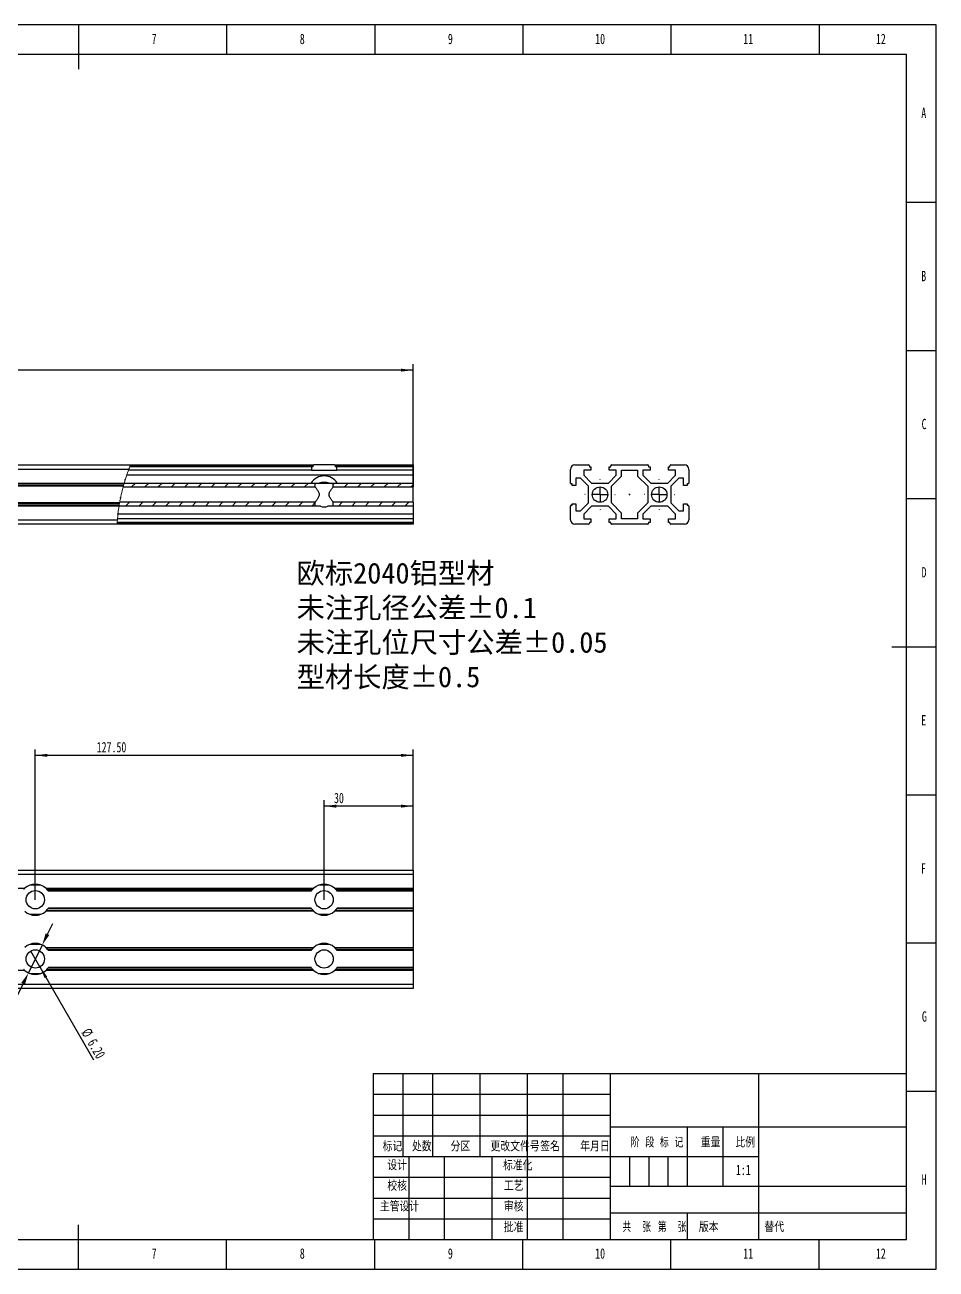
# Model space of a CAD drawing. Header units: millimetres. Extents: x 0 to 594, y 0 to 420.
# Drawn here: x 286.4 to 594, y 0 to 420 of the extents above; entities that cross this region are included whole.
import ezdxf

# ---------------------------------------------------------------- set-up
doc = ezdxf.new("R2010")
doc.units = ezdxf.units.MM
doc.header["$PDSIZE"] = -1
for name, color, linetype in [('10', 7, 'Continuous'), ('5', 7, 'Continuous'), ('SLD-0', 7, 'Continuous')]:
    doc.layers.add(name, color=color, linetype=linetype)
doc.styles.add('SLDTEXTSTYLE0', font='TXT', dxfattribs={"width": 0.7, "bigfont": 'bigfont'})
doc.styles.add('SLDTEXTSTYLE1', font='TXT', dxfattribs={"width": 0.614286, "bigfont": 'bigfont'})
doc.styles.add('SLDTEXTSTYLE2', font='TXT', dxfattribs={"width": 0.6, "bigfont": 'bigfont'})
doc.styles.add('SLDTEXTSTYLE3', font='TXT', dxfattribs={"width": 0.7})
doc.dimstyles.new('ISO-25', dxfattribs={"dimtxt": 2.5, "dimasz": 2.5, "dimexe": 1.25, "dimexo": 0.625, "dimtad": 1, "dimtxsty": 'Standard', "dimcen": 2.5, "dimadec": 0, "dimazin": 0, "dimtfac": 1, "dimtmove": 0, "dimatfit": 3, "dimfxl": 1, "dimarcsym": 0})
doc.dimstyles.new('SLDDIMSTYLE0', dxfattribs={"dimtxt": 3.5, "dimasz": 4.08, "dimexe": 0, "dimexo": 0.0625, "dimgap": 0.875, "dimtad": 2, "dimrnd": 1e-09, "dimzin": 12, "dimdsep": 46, "dimtxsty": 'SLDTEXTSTYLE3', "dimsah": 1, "dimcen": 0.09, "dimadec": 0, "dimazin": 3, "dimtfac": 1, "dimtofl": 0, "dimtmove": 0, "dimatfit": 3, "dimfxl": 1, "dimfrac": 2, "dimtolj": 1, "dimtzin": 12, "dimarcsym": 0})
doc.dimstyles.new('SLDDIMSTYLE1', dxfattribs={"dimtxt": 3.5, "dimasz": 4.08, "dimexe": 0, "dimexo": 0.0625, "dimgap": 0.875, "dimtad": 2, "dimrnd": 1e-09, "dimzin": 4, "dimdsep": 46, "dimtxsty": 'SLDTEXTSTYLE3', "dimsah": 1, "dimcen": 0.09, "dimadec": 0, "dimazin": 1, "dimtfac": 1, "dimtofl": 0, "dimtmove": 0, "dimatfit": 3, "dimfxl": 1, "dimfrac": 2, "dimtolj": 1, "dimtzin": 12, "dimarcsym": 0})
doc.dimstyles.new('SLDDIMSTYLE2', dxfattribs={"dimtxt": 3.5, "dimasz": 4.08, "dimexe": 0, "dimexo": 0.0625, "dimgap": 0.875, "dimtad": 2, "dimrnd": 1e-09, "dimzin": 4, "dimdsep": 46, "dimtxsty": 'SLDTEXTSTYLE3', "dimblk1": 'NONE', "dimsah": 1, "dimcen": 0, "dimadec": 0, "dimazin": 1, "dimtfac": 1, "dimtmove": 0, "dimatfit": 3, "dimldrblk": 'NONE', "dimfxl": 1, "dimfrac": 2, "dimtolj": 1, "dimtzin": 12, "dimarcsym": 0})

# ---------------------------------------------------------------- blocks, each defined once
blk = doc.blocks.new('_D')
at = {"layer": '10', "transparency": 16777216}
for p, q in [((57.43, 264.29), (57.43, 305.45)), ((417.43, 303.45), (57.43, 303.45)), ((417.43, 258.85), (417.43, 305.45))]:
    blk.add_line(p, q, dxfattribs=at)
for points in [[(57.43, 303.45), (61.51, 302.95), (61.51, 303.96)], [(417.43, 303.45), (413.35, 303.96), (413.35, 302.95)]]:
    blk.add_solid(points, dxfattribs=at)
at = {"layer": '10', "transparency": 16777216, "insert": (137.9, 307.96), "char_height": 3.5, "attachment_point": 1, "style": 'SLDTEXTSTYLE3'}
blk.add_mtext('360', dxfattribs=at)
blk = doc.blocks.new('_D_3')
at = {"layer": '10', "transparency": 16777216}
for p, q in [((387.43, 124.69), (387.43, 158.28)), ((417.43, 156.28), (387.43, 156.28)), ((417.43, 134.69), (417.43, 158.28))]:
    blk.add_line(p, q, dxfattribs=at)
for points in [[(387.43, 156.28), (391.51, 155.77), (391.51, 156.79)], [(417.43, 156.28), (413.35, 156.79), (413.35, 155.77)]]:
    blk.add_solid(points, dxfattribs=at)
at = {"layer": '10', "transparency": 16777216, "insert": (390.76, 160.79), "char_height": 3.5, "attachment_point": 1, "style": 'SLDTEXTSTYLE3'}
blk.add_mtext('30', dxfattribs=at)
blk = doc.blocks.new('_D_4')
at = {"layer": '10', "transparency": 16777216}
for p, q in [((289.93, 124.69), (289.93, 175.43)), ((417.43, 173.43), (289.93, 173.43)), ((417.43, 134.69), (417.43, 175.43))]:
    blk.add_line(p, q, dxfattribs=at)
for points in [[(289.93, 173.43), (294.01, 172.92), (294.01, 173.93)], [(417.43, 173.43), (413.35, 173.93), (413.35, 172.92)]]:
    blk.add_solid(points, dxfattribs=at)
at = {"layer": '10', "transparency": 16777216, "insert": (310.67, 177.94), "char_height": 3.5, "attachment_point": 1, "style": 'SLDTEXTSTYLE3'}
blk.add_mtext('127.50', dxfattribs=at)
blk = doc.blocks.new('_D_5')
at = {"layer": '10', "transparency": 16777216}
for q in [(288.38, 107.38), (309.61, 70.62)]:
    blk.add_line((291.48, 102.01), q, dxfattribs=at)
blk.add_solid([(291.48, 102.01), (293.08, 98.22), (293.96, 98.73)], dxfattribs=at)
at = {"layer": '10', "transparency": 16777216, "char_height": 3.5, "attachment_point": 1, "rotation": 300, "style": 'SLDTEXTSTYLE3'}
for s, insert in [('%%c', (308.39, 81.75)), ('6.20', (310.44, 78.18))]:
    blk.add_mtext(s, dxfattribs=dict(at, insert=insert))
blk = doc.blocks.new('_None')
blk = doc.blocks.new('SW_CENTERMARKSYMBOL_0')
at = {"layer": '10', "color": 0}
for p, q in [((0, 5), (0, 5.1)), ((-5, 0), (-5.1, 0)), ((0, 0), (-2.5, 0)), ((0, 0), (0, 2.5)), ((0, 0), (0, -2.5)), ((0, 0), (2.5, 0)), ((5, 0), (5.1, 0)), ((0, -5), (0, -5.1))]:
    blk.add_line(p, q, dxfattribs=at)
blk = doc.blocks.new('SW_CENTERMARKSYMBOL_1')
at = {"layer": '10', "color": 0}
for p, q in [((0, 5), (0, 5.1)), ((-5, 0), (-5.1, 0)), ((0, 0), (-2.5, 0)), ((0, 0), (0, 2.5)), ((0, 0), (0, -2.5)), ((0, 0), (2.5, 0)), ((5, 0), (5.1, 0)), ((0, -5), (0, -5.1))]:
    blk.add_line(p, q, dxfattribs=at)
blk = doc.blocks.new('*D11')
at = {"color": 0, "lineweight": -2, "transparency": 16777216}
for p, q in [((294.06, 113.06), (295.86, 116.72)), ((292.25, 109.4), (287.61, 99.98)), ((281.09, 86.76), (285.81, 96.32)), ((246.81, 86.76), (281.09, 86.76))]:
    blk.add_line(p, q, dxfattribs=at)
at = {"color": 0, "transparency": 16777216}
for points in [[(293.45, 113.36), (294.67, 112.76), (292.25, 109.4)], [(285.2, 96.63), (286.42, 96.02), (287.61, 99.98)]]:
    blk.add_solid(points, dxfattribs=at)
at = {"layer": 'Defpoints', "color": 0, "transparency": 16777216}
for p in [(292.25, 109.4), (287.61, 99.98)]:
    blk.add_point(p, dxfattribs=at)
at = {"color": 0, "transparency": 16777216, "insert": (263.19, 90.55), "char_height": 3.5, "attachment_point": 5}
blk.add_mtext('∅10,50{\\fSimSun|b0|i0|c134|p2;下沉}6.1', dxfattribs=at)

msp = doc.modelspace()

# ---------------------------------------------------------------- hatches: boundary and pattern name
at = {"layer": '10', "linetype": 'Continuous', "lineweight": 18}
h = msp.add_hatch(dxfattribs=at)
h.set_pattern_fill('ANSI31', color=256, angle=3e-322, style=0)
edge = h.paths.add_edge_path(flags=0)
edge.add_spline(control_points=[(319.951, 265.353), (320.212, 266.243), (320.492, 267.13), (320.793, 268.014)], knot_values=[0, 0, 0, 0, 0.003856, 0.003856, 0.003856, 0.003856], weights=[1, 1, 1, 1], degree=3, periodic=0)
edge.add_spline(control_points=[(320.793, 268.014), (320.98, 268.563), (321.175, 269.109), (321.376, 269.653)], knot_values=[0.8763859, 0.8763859, 0.8763859, 0.8763859, 0.8807949, 0.8807949, 0.8807949, 0.8807949], weights=[1, 1, 1, 1], degree=3, periodic=0)
edge.add_spline(control_points=[(321.376, 269.653), (321.525, 270.055), (321.678, 270.455), (321.835, 270.853)], knot_values=[0.8807949, 0.8807949, 0.8807949, 0.8807949, 0.8840515, 0.8840515, 0.8840515, 0.8840515], weights=[1, 1, 1, 1], degree=3, periodic=0)
edge.add_spline(control_points=[(321.835, 270.853), (321.874, 270.953), (321.914, 271.053), (321.954, 271.153)], knot_values=[0.8840515, 0.8840515, 0.8840515, 0.8840515, 0.88487, 0.88487, 0.88487, 0.88487], weights=[1, 1, 1, 1], degree=3, periodic=0)
edge.add_spline(control_points=[(321.954, 271.153), (321.968, 271.189), (321.982, 271.225), (321.996, 271.259), (322.009, 271.292), (322.022, 271.325), (322.034, 271.352), (322.044, 271.379), (322.053, 271.402), (322.06, 271.418), (322.067, 271.434), (322.071, 271.445), (322.073, 271.45), (322.074, 271.452), (322.074, 271.453), (322.074, 271.453)], knot_values=[0, 0, 0, 0, 0.0001152, 0.0001152, 0.0001152, 0.0002306, 0.0002306, 0.0002306, 0.0003415, 0.0003415, 0.0003415, 0.0004441, 0.0004441, 0.0004441, 0.0004871, 0.0004871, 0.0004871, 0.0004871], weights=[1, 1, 1, 1, 1, 1, 1, 1, 1, 1, 1, 1, 1, 1, 1, 1], degree=3, periodic=0)
edge.add_spline(control_points=[(322.074, 271.453), (322.074, 271.453), (322.064, 271.427), (322.044, 271.378), (322.024, 271.328), (321.994, 271.255), (321.958, 271.163), (321.92, 271.069), (321.874, 270.954), (321.824, 270.827), (321.771, 270.691), (321.712, 270.539), (321.651, 270.381), (321.598, 270.243), (321.543, 270.097), (321.488, 269.953)], knot_values=[0, 0, 0, 0, 0.000477, 0.000477, 0.000477, 0.000953, 0.000953, 0.000953, 0.001444, 0.001444, 0.001444, 0.0019695, 0.0019695, 0.0019695, 0.0024296, 0.0024296, 0.0024296, 0.0024296], weights=[1, 1, 1, 1, 1, 1, 1, 1, 1, 1, 1, 1, 1, 1, 1, 1], degree=3, periodic=0)
edge.add_spline(control_points=[(321.488, 269.953), (320.919, 268.439), (320.405, 266.902), (319.951, 265.353)], knot_values=[0.1183935, 0.1183935, 0.1183935, 0.1183935, 0.1306933, 0.1306933, 0.1306933, 0.1306933], weights=[1, 1, 1, 1], degree=3, periodic=0)
edge.add_spline(control_points=[(319.951, 265.353), (319.94, 265.319), (319.93, 265.283), (319.921, 265.251), (319.911, 265.218), (319.902, 265.187), (319.894, 265.16), (319.887, 265.133), (319.88, 265.11), (319.875, 265.093), (319.87, 265.076), (319.867, 265.064), (319.865, 265.058), (319.864, 265.055), (319.863, 265.053), (319.863, 265.053)], knot_values=[0, 0, 0, 0, 0.0001083, 0.0001083, 0.0001083, 0.0002167, 0.0002167, 0.0002167, 0.0003228, 0.0003228, 0.0003228, 0.0004247, 0.0004247, 0.0004247, 0.0004784, 0.0004784, 0.0004784, 0.0004784], weights=[1, 1, 1, 1, 1, 1, 1, 1, 1, 1, 1, 1, 1, 1, 1, 1], degree=3, periodic=0)
edge.add_spline(control_points=[(319.863, 265.053), (319.816, 264.887), (319.768, 264.72), (319.722, 264.553)], knot_values=[0.1314868, 0.1314868, 0.1314868, 0.1314868, 0.1328078, 0.1328078, 0.1328078, 0.1328078], weights=[1, 1, 1, 1], degree=3, periodic=0)
edge.add_spline(control_points=[(319.722, 264.553), (319.946, 265.357), (320.186, 266.157), (320.442, 266.953)], knot_values=[0.8671922, 0.8671922, 0.8671922, 0.8671922, 0.873554, 0.873554, 0.873554, 0.873554], weights=[1, 1, 1, 1], degree=3, periodic=0)
edge.add_spline(control_points=[(320.442, 266.953), (320.158, 266.069), (319.894, 265.182), (319.65, 264.293)], knot_values=[0, 0, 0, 0, 0.0038454, 0.0038454, 0.0038454, 0.0038454], weights=[1, 1, 1, 1], degree=3, periodic=0)
edge.add_spline(control_points=[(319.65, 264.293), (319.136, 262.421), (318.706, 260.525), (318.368, 258.614)], knot_values=[0, 0, 0, 0, 0.0058214, 0.0058214, 0.0058214, 0.0058214], weights=[1, 1, 1, 1], degree=3, periodic=0)
edge.add_spline(control_points=[(318.368, 258.614), (318.212, 257.729), (318.076, 256.842), (317.961, 255.953)], knot_values=[0, 0, 0, 0, 0.0037847, 0.0037847, 0.0037847, 0.0037847], weights=[1, 1, 1, 1], degree=3, periodic=0)
edge.add_line((317.961, 255.953), (317.961, 255.953))
edge.add_spline(control_points=[(317.961, 255.953), (318.064, 256.751), (318.185, 257.552), (318.323, 258.353)], knot_values=[0.8445894, 0.8445894, 0.8445894, 0.8445894, 0.8509026, 0.8509026, 0.8509026, 0.8509026], weights=[1, 1, 1, 1], degree=3, periodic=0)
edge.add_line((318.323, 258.353), (318.323, 258.353))
edge.add_spline(control_points=[(318.323, 258.353), (318.294, 258.187), (318.266, 258.02), (318.239, 257.853)], knot_values=[0.1490974, 0.1490974, 0.1490974, 0.1490974, 0.1504106, 0.1504106, 0.1504106, 0.1504106], weights=[1, 1, 1, 1], degree=3, periodic=0)
edge.add_spline(control_points=[(318.239, 257.853), (318.239, 257.853), (318.238, 257.848), (318.236, 257.837), (318.235, 257.826), (318.232, 257.809), (318.229, 257.789), (318.225, 257.768), (318.221, 257.743), (318.217, 257.715), (318.212, 257.687), (318.207, 257.655), (318.202, 257.623), (318.198, 257.6), (318.195, 257.577), (318.191, 257.553)], knot_values=[0, 0, 0, 0, 0.0000998, 0.0000998, 0.0000998, 0.0001995, 0.0001995, 0.0001995, 0.0002998, 0.0002998, 0.0002998, 0.0004014, 0.0004014, 0.0004014, 0.0004716, 0.0004716, 0.0004716, 0.0004716], weights=[1, 1, 1, 1, 1, 1, 1, 1, 1, 1, 1, 1, 1, 1, 1, 1], degree=3, periodic=0)
edge.add_spline(control_points=[(318.191, 257.553), (317.947, 256.011), (317.767, 254.474), (317.654, 252.953)], knot_values=[0.1511989, 0.1511989, 0.1511989, 0.1511989, 0.1633607, 0.1633607, 0.1633607, 0.1633607], weights=[1, 1, 1, 1], degree=3, periodic=0)
edge.add_spline(control_points=[(317.654, 252.953), (317.641, 252.785), (317.63, 252.615), (317.619, 252.456), (317.609, 252.298), (317.6, 252.146), (317.593, 252.015), (317.585, 251.884), (317.579, 251.769), (317.575, 251.68), (317.57, 251.592), (317.567, 251.526), (317.566, 251.489), (317.564, 251.465), (317.564, 251.453), (317.564, 251.453)], knot_values=[0, 0, 0, 0, 0.0005053, 0.0005053, 0.0005053, 0.0010107, 0.0010107, 0.0010107, 0.0015151, 0.0015151, 0.0015151, 0.0020187, 0.0020187, 0.0020187, 0.0023456, 0.0023456, 0.0023456, 0.0023456], weights=[1, 1, 1, 1, 1, 1, 1, 1, 1, 1, 1, 1, 1, 1, 1, 1], degree=3, periodic=0)
edge.add_spline(control_points=[(317.564, 251.453), (317.564, 251.453), (317.564, 251.459), (317.565, 251.47), (317.565, 251.481), (317.566, 251.498), (317.567, 251.519), (317.568, 251.54), (317.569, 251.566), (317.57, 251.594), (317.572, 251.622), (317.573, 251.654), (317.575, 251.687), (317.576, 251.709), (317.577, 251.731), (317.578, 251.753)], knot_values=[0, 0, 0, 0, 0.0001007, 0.0001007, 0.0001007, 0.0002013, 0.0002013, 0.0002013, 0.000302, 0.000302, 0.000302, 0.0004028, 0.0004028, 0.0004028, 0.0004689, 0.0004689, 0.0004689, 0.0004689], weights=[1, 1, 1, 1, 1, 1, 1, 1, 1, 1, 1, 1, 1, 1, 1, 1], degree=3, periodic=0)
edge.add_spline(control_points=[(317.578, 251.753), (317.584, 251.853), (317.589, 251.953), (317.595, 252.053)], knot_values=[0.8334309, 0.8334309, 0.8334309, 0.8334309, 0.8342348, 0.8342348, 0.8342348, 0.8342348], weights=[1, 1, 1, 1], degree=3, periodic=0)
edge.add_spline(control_points=[(317.595, 252.053), (317.617, 252.452), (317.645, 252.852), (317.677, 253.253)], knot_values=[0.8342348, 0.8342348, 0.8342348, 0.8342348, 0.8374385, 0.8374385, 0.8374385, 0.8374385], weights=[1, 1, 1, 1], degree=3, periodic=0)
edge.add_spline(control_points=[(317.677, 253.253), (317.721, 253.798), (317.773, 254.344), (317.833, 254.893)], knot_values=[0.8374385, 0.8374385, 0.8374385, 0.8374385, 0.8417882, 0.8417882, 0.8417882, 0.8417882], weights=[1, 1, 1, 1], degree=3, periodic=0)
edge.add_spline(control_points=[(317.833, 254.893), (317.931, 255.781), (318.051, 256.668), (318.191, 257.553)], knot_values=[0, 0, 0, 0, 0.0037797, 0.0037797, 0.0037797, 0.0037797], weights=[1, 1, 1, 1], degree=3, periodic=0)
edge.add_spline(control_points=[(318.191, 257.553), (318.259, 257.986), (318.333, 258.42), (318.411, 258.853)], knot_values=[0.8488011, 0.8488011, 0.8488011, 0.8488011, 0.852215, 0.852215, 0.852215, 0.852215], weights=[1, 1, 1, 1], degree=3, periodic=0)
edge.add_spline(control_points=[(318.411, 258.853), (318.411, 258.853), (318.42, 258.902), (318.437, 258.996), (318.454, 259.09), (318.48, 259.231), (318.514, 259.407), (318.547, 259.584), (318.59, 259.801), (318.638, 260.04), (318.687, 260.283), (318.743, 260.555), (318.803, 260.834), (318.864, 261.118), (318.931, 261.418), (318.997, 261.708), (319.065, 262.004), (319.135, 262.298), (319.201, 262.567), (319.267, 262.837), (319.331, 263.089), (319.386, 263.3), (319.439, 263.509), (319.486, 263.685), (319.519, 263.811), (319.552, 263.933), (319.573, 264.013), (319.581, 264.041), (319.583, 264.049), (319.584, 264.053), (319.584, 264.053)], knot_values=[0, 0, 0, 0, 0.000862, 0.000862, 0.000862, 0.0017236, 0.0017236, 0.0017236, 0.0025903, 0.0025903, 0.0025903, 0.0034705, 0.0034705, 0.0034705, 0.0043684, 0.0043684, 0.0043684, 0.0052825, 0.0052825, 0.0052825, 0.0062014, 0.0062014, 0.0062014, 0.0071065, 0.0071065, 0.0071065, 0.0079835, 0.0079835, 0.0079835, 0.0082326, 0.0082326, 0.0082326, 0.0082326], weights=[1, 1, 1, 1, 1, 1, 1, 1, 1, 1, 1, 1, 1, 1, 1, 1, 1, 1, 1, 1, 1, 1, 1, 1, 1, 1, 1, 1, 1, 1, 1], degree=3, periodic=0)
edge.add_spline(control_points=[(319.584, 264.053), (319.702, 264.487), (319.824, 264.921), (319.951, 265.353)], knot_values=[0.8658732, 0.8658732, 0.8658732, 0.8658732, 0.8693067, 0.8693067, 0.8693067, 0.8693067], weights=[1, 1, 1, 1], degree=3, periodic=0)
h = msp.add_hatch(dxfattribs=at)
h.set_pattern_fill('ANSI31', color=256, angle=3e-322, style=0)
edge = h.paths.add_edge_path(flags=0)
edge.add_spline(control_points=[(319.951, 265.353), (319.824, 264.921), (319.702, 264.487), (319.584, 264.053)], knot_values=[0.1306933, 0.1306933, 0.1306933, 0.1306933, 0.1341268, 0.1341268, 0.1341268, 0.1341268], weights=[1, 1, 1, 1], degree=3, periodic=0)
edge.add_line((319.584, 264.053), (384.332, 264.053))
edge.add_line((384.332, 264.053), (384.332, 265.353))
edge.add_line((384.332, 265.353), (319.951, 265.353))
h = msp.add_hatch(dxfattribs=at)
h.set_pattern_fill('ANSI31', color=256, angle=3e-322, style=0)
h.paths.add_polyline_path([(390.532, 264.053), (417.432, 264.053), (417.432, 265.353), (390.532, 265.353)], flags=0)
h = msp.add_hatch(dxfattribs=at)
h.set_pattern_fill('ANSI31', color=256, angle=3e-322, style=0)
edge = h.paths.add_edge_path(flags=0)
edge.add_line((384.332, 257.553), (384.332, 258.853))
edge.add_line((384.332, 258.853), (318.411, 258.853))
edge.add_spline(control_points=[(318.411, 258.853), (318.333, 258.42), (318.259, 257.986), (318.191, 257.553)], knot_values=[0.147785, 0.147785, 0.147785, 0.147785, 0.1511989, 0.1511989, 0.1511989, 0.1511989], weights=[1, 1, 1, 1], degree=3, periodic=0)
edge.add_line((318.191, 257.553), (384.332, 257.553))
h = msp.add_hatch(dxfattribs=at)
h.set_pattern_fill('ANSI31', color=256, angle=3e-322, style=0)
h.paths.add_polyline_path([(390.532, 257.553), (417.432, 257.553), (417.432, 258.853), (390.532, 258.853)], flags=0)

# ---------------------------------------------------------------- linework, layer by layer
at = {"color": 7, "linetype": 'Continuous', "lineweight": 25}
for p, q in [((57.432, 271.453), (322.074, 271.453)), ((321.488, 269.953), (57.432, 269.953)), ((383.195, 269.653), (321.382, 269.653)), ((383.195, 270.853), (321.835, 270.853)), ((383.611, 271.153), (321.954, 271.153)), ((322.074, 271.453), (383.918, 271.453)), ((383.195, 270.853), (383.195, 269.653)), ((383.611, 270.853), (383.195, 270.853)), ((383.195, 269.653), (391.669, 269.653)), ((383.611, 271.153), (383.611, 270.853)), ((390.947, 271.453), (383.918, 271.453)), ((390.947, 271.453), (417.432, 271.453)), ((391.254, 270.853), (391.254, 271.153)), ((417.432, 271.153), (391.254, 271.153)), ((391.669, 270.853), (391.254, 270.853)), ((417.432, 270.853), (391.669, 270.853)), ((391.669, 269.653), (391.669, 270.853)), ((417.432, 269.653), (391.669, 269.653)), ((417.432, 271.453), (417.432, 271.153)), ((417.432, 271.153), (417.432, 270.853)), ((417.432, 270.853), (417.432, 269.653)), ((417.432, 269.653), (417.432, 268.014)), ((470.555, 265.353), (470.555, 269.953)), ((472.055, 271.453), (476.655, 271.453)), ((477.455, 269.653), (475.055, 269.653)), ((475.055, 269.653), (475.055, 268.014)), ((476.955, 271.153), (476.955, 270.853)), ((476.955, 270.853), (477.455, 270.853)), ((477.455, 270.853), (477.455, 269.653)), ((483.655, 269.653), (483.655, 270.853)), ((483.655, 270.853), (484.155, 270.853)), ((486.055, 269.653), (483.655, 269.653)), ((484.155, 270.853), (484.155, 271.153)), ((484.455, 271.453), (496.655, 271.453)), ((486.055, 268.014), (486.055, 269.653)), ((487.855, 267.693), (487.855, 269.653)), ((487.855, 269.653), (493.255, 269.653)), ((493.255, 269.653), (493.255, 267.693)), ((497.455, 269.653), (495.055, 269.653)), ((495.055, 269.653), (495.055, 268.014)), ((496.955, 271.153), (496.955, 270.853)), ((496.955, 270.853), (497.455, 270.853)), ((497.455, 270.853), (497.455, 269.653)), ((503.655, 269.653), (503.655, 270.853)), ((503.655, 270.853), (504.155, 270.853)), ((506.055, 269.653), (503.655, 269.653)), ((504.155, 270.853), (504.155, 271.153)), ((504.455, 271.453), (509.055, 271.453)), ((506.055, 268.014), (506.055, 269.653)), ((510.555, 269.953), (510.555, 265.353)), ((57.432, 265.353), (319.951, 265.353)), ((319.863, 265.053), (57.432, 265.053)), ((319.951, 265.353), (384.332, 265.353)), ((417.432, 268.014), (320.803, 268.014)), ((384.332, 265.353), (384.332, 264.053)), ((384.332, 265.353), (390.532, 265.353)), ((390.532, 264.053), (390.532, 265.353)), ((390.532, 265.353), (417.432, 265.353)), ((417.432, 268.014), (417.432, 265.353)), ((417.432, 265.353), (417.432, 264.053)), ((471.155, 265.053), (470.855, 265.053)), ((471.155, 264.553), (471.155, 265.053)), ((473.994, 266.953), (472.355, 266.953)), ((472.355, 266.953), (472.355, 264.553)), ((476.655, 264.293), (473.994, 266.953)), ((475.055, 268.014), (477.715, 265.353)), ((477.715, 265.353), (483.394, 265.353)), ((483.394, 265.353), (486.055, 268.014)), ((484.455, 264.293), (487.855, 267.693)), ((493.255, 267.693), (496.655, 264.293)), ((495.055, 268.014), (497.715, 265.353)), ((497.715, 265.353), (503.394, 265.353)), ((503.394, 265.353), (506.055, 268.014)), ((507.115, 266.953), (504.455, 264.293)), ((508.755, 266.953), (507.115, 266.953)), ((508.755, 264.553), (508.755, 266.953)), ((510.255, 265.053), (509.955, 265.053)), ((509.955, 265.053), (509.955, 264.553)), ((319.722, 264.553), (57.432, 264.553)), ((319.65, 264.293), (57.432, 264.293)), ((319.584, 264.053), (384.332, 264.053)), ((390.532, 264.053), (417.432, 264.053)), ((417.432, 258.853), (417.432, 264.053)), ((472.355, 264.553), (471.155, 264.553)), ((476.655, 258.614), (476.655, 264.293)), ((484.455, 258.614), (484.455, 264.293)), ((496.655, 264.293), (496.655, 258.614)), ((504.455, 264.293), (504.455, 258.614)), ((509.955, 264.553), (508.755, 264.553)), ((318.368, 258.614), (57.432, 258.614)), ((318.323, 258.353), (57.432, 258.353)), ((57.432, 257.853), (318.239, 257.853)), ((318.191, 257.553), (57.432, 257.553)), ((384.332, 257.553), (318.191, 257.553)), ((384.332, 258.853), (318.411, 258.853)), ((384.332, 258.853), (384.332, 257.553)), ((386.188, 257.553), (384.332, 257.553)), ((390.532, 257.553), (388.676, 257.553)), ((417.432, 258.853), (390.532, 258.853)), ((390.532, 257.553), (390.532, 258.853)), ((417.432, 257.553), (390.532, 257.553)), ((417.432, 258.853), (417.432, 257.553)), ((417.432, 257.553), (417.432, 254.893)), ((470.555, 252.953), (470.555, 257.553)), ((470.855, 257.853), (471.155, 257.853)), ((471.155, 257.853), (471.155, 258.353)), ((471.155, 258.353), (472.355, 258.353)), ((472.355, 258.353), (472.355, 255.953)), ((473.994, 255.953), (476.655, 258.614)), ((477.715, 257.553), (475.055, 254.893)), ((483.394, 257.553), (477.715, 257.553)), ((486.055, 254.893), (483.394, 257.553)), ((487.855, 255.214), (484.455, 258.614)), ((496.655, 258.614), (493.255, 255.214)), ((497.715, 257.553), (495.055, 254.893)), ((503.394, 257.553), (497.715, 257.553)), ((506.055, 254.893), (503.394, 257.553)), ((504.455, 258.614), (507.115, 255.953)), ((508.755, 255.953), (508.755, 258.353)), ((508.755, 258.353), (509.955, 258.353)), ((509.955, 258.353), (509.955, 257.853)), ((509.955, 257.853), (510.255, 257.853)), ((510.555, 257.553), (510.555, 252.953)), ((57.432, 252.953), (317.654, 252.953)), ((417.432, 252.053), (317.595, 252.053)), ((417.432, 253.253), (317.689, 253.253)), ((417.432, 254.893), (317.88, 254.893)), ((417.432, 254.893), (417.432, 253.253)), ((417.432, 253.253), (417.432, 252.053)), ((417.432, 252.053), (417.432, 251.753)), ((472.355, 255.953), (473.994, 255.953)), ((475.055, 254.893), (475.055, 253.253)), ((475.055, 253.253), (477.455, 253.253)), ((477.455, 252.053), (476.955, 252.053)), ((476.955, 252.053), (476.955, 251.753)), ((477.455, 253.253), (477.455, 252.053)), ((483.655, 252.053), (483.655, 253.253)), ((483.655, 253.253), (486.055, 253.253)), ((484.155, 252.053), (483.655, 252.053)), ((484.155, 251.753), (484.155, 252.053)), ((486.055, 253.253), (486.055, 254.893)), ((487.855, 253.253), (487.855, 255.214)), ((493.255, 253.253), (487.855, 253.253)), ((493.255, 255.214), (493.255, 253.253)), ((495.055, 254.893), (495.055, 253.253)), ((495.055, 253.253), (497.455, 253.253)), ((497.455, 252.053), (496.955, 252.053)), ((496.955, 252.053), (496.955, 251.753)), ((497.455, 253.253), (497.455, 252.053)), ((503.655, 252.053), (503.655, 253.253)), ((503.655, 253.253), (506.055, 253.253)), ((504.155, 252.053), (503.655, 252.053)), ((504.155, 251.753), (504.155, 252.053)), ((506.055, 253.253), (506.055, 254.893)), ((507.115, 255.953), (508.755, 255.953)), ((317.564, 251.453), (57.432, 251.453)), ((417.432, 251.453), (317.564, 251.453)), ((317.579, 251.753), (417.432, 251.753)), ((417.432, 251.753), (417.432, 251.453)), ((476.655, 251.453), (472.055, 251.453)), ((496.655, 251.453), (484.455, 251.453)), ((509.055, 251.453), (504.455, 251.453)), ((57.432, 134.693), (417.432, 134.693)), ((417.432, 134.693), (417.432, 133.193)), ((417.432, 133.193), (57.432, 133.193)), ((417.432, 133.193), (417.432, 128.593)), ((188.447, 128.593), (286.418, 128.593)), ((291.651, 129.654), (288.213, 129.654)), ((293.447, 128.593), (383.918, 128.593)), ((383.611, 128.293), (293.754, 128.293)), ((383.195, 127.793), (294.169, 127.793)), ((383.016, 127.533), (294.348, 127.533)), ((389.151, 129.654), (385.713, 129.654)), ((390.947, 128.593), (417.432, 128.593)), ((417.432, 128.293), (391.254, 128.293)), ((417.432, 127.793), (391.669, 127.793)), ((417.432, 127.533), (391.848, 127.533)), ((417.432, 128.593), (417.432, 128.293)), ((417.432, 128.293), (417.432, 127.793)), ((417.432, 127.793), (417.432, 127.533)), ((417.432, 127.533), (417.432, 121.854)), ((383.016, 121.854), (294.348, 121.854)), ((417.432, 121.854), (391.848, 121.854)), ((417.432, 121.854), (417.432, 121.593)), ((291.651, 119.733), (288.213, 119.733)), ((383.918, 120.793), (293.447, 120.793)), ((293.754, 121.093), (383.611, 121.093)), ((383.195, 121.593), (294.169, 121.593)), ((389.151, 119.733), (385.713, 119.733)), ((417.432, 120.793), (390.947, 120.793)), ((391.254, 121.093), (417.432, 121.093)), ((417.432, 121.593), (391.669, 121.593)), ((417.432, 121.593), (417.432, 121.093)), ((417.432, 121.093), (417.432, 120.793)), ((417.432, 120.793), (417.432, 108.593)), ((288.213, 109.654), (291.651, 109.654)), ((385.713, 109.654), (389.151, 109.654)), ((293.447, 108.593), (383.918, 108.593)), ((383.611, 108.293), (293.754, 108.293)), ((383.195, 107.793), (294.169, 107.793)), ((383.016, 107.533), (294.348, 107.533)), ((390.947, 108.593), (417.432, 108.593)), ((417.432, 108.293), (391.254, 108.293)), ((417.432, 107.793), (391.669, 107.793)), ((417.432, 107.533), (391.848, 107.533)), ((417.432, 108.593), (417.432, 108.293)), ((417.432, 108.293), (417.432, 107.793)), ((417.432, 107.793), (417.432, 107.533)), ((417.432, 107.533), (417.432, 101.854)), ((293.754, 101.093), (383.611, 101.093)), ((383.195, 101.593), (294.169, 101.593)), ((383.016, 101.854), (294.348, 101.854)), ((391.254, 101.093), (417.432, 101.093)), ((417.432, 101.593), (391.669, 101.593)), ((417.432, 101.854), (391.848, 101.854)), ((417.432, 101.854), (417.432, 101.593)), ((417.432, 101.593), (417.432, 101.093)), ((417.432, 101.093), (417.432, 100.793)), ((286.418, 100.793), (188.447, 100.793)), ((288.213, 99.733), (291.651, 99.733)), ((383.918, 100.793), (293.447, 100.793)), ((385.713, 99.733), (389.151, 99.733)), ((417.432, 100.793), (390.947, 100.793)), ((417.432, 100.793), (417.432, 96.193)), ((57.432, 96.193), (417.432, 96.193)), ((417.432, 94.693), (57.432, 94.693)), ((417.432, 96.193), (417.432, 94.693))]:
    msp.add_line(p, q, dxfattribs=at)
at = {"color": 7, "linetype": 'Continuous', "lineweight": 18}
for p, q in [((319.65, 264.293), (319.717, 264.52)), ((318.328, 258.353), (318.368, 258.614))]:
    msp.add_line(p, q, dxfattribs=at)
at = {"color": 7, "linetype": 'Continuous'}
for q in [(490.455, 261.453), (490.555, 261.652)]:
    msp.add_line((490.555, 261.453), q, dxfattribs=at)
at = {"color": 7, "linetype": 'Continuous', "lineweight": 25}
for centre, radius in [((480.555, 261.453), 2.6), ((500.555, 261.453), 2.6), ((289.932, 124.693), 3.1), ((387.432, 124.693), 3.1), ((289.932, 104.693), 3.1), ((387.432, 104.693), 3.1)]:
    msp.add_circle(centre, radius, dxfattribs=at)
for centre, radius, start, end in [((472.055, 269.953), 1.5, 90, 180), ((476.655, 271.153), 0.3, 0, 90), ((484.455, 271.153), 0.3, 90, 180), ((496.655, 271.153), 0.3, 0, 90), ((504.455, 271.153), 0.3, 90, 180), ((509.055, 269.953), 1.5, 0, 90), ((387.432, 262.514), 5.25, 32.73993, 147.26007), ((387.432, 260.393), 5.25, 70.88928, 109.11072), ((470.855, 265.353), 0.3, 180, 270), ((510.255, 265.353), 0.3, 270, 0), ((387.432, 260.393), 3.1, 246.33616, 293.66384), ((470.855, 257.553), 0.3, 90, 180), ((510.255, 257.553), 0.3, 0, 90), ((472.055, 252.953), 1.5, 180, 270), ((509.055, 252.953), 1.5, 270, 0), ((476.655, 251.753), 0.3, 270, 0), ((484.455, 251.753), 0.3, 180, 270), ((496.655, 251.753), 0.3, 270, 0), ((504.455, 251.753), 0.3, 180, 270), ((289.932, 124.693), 5.25, 47.97537, 132.02463), ((289.932, 124.693), 5.25, 36.19081, 43.29181), ((289.932, 124.693), 5.25, 32.73993, 36.19081), ((387.432, 124.693), 5.25, 143.80919, 147.26007), ((387.432, 124.693), 5.25, 136.70819, 143.80919), ((387.432, 124.693), 5.25, 47.97537, 132.02463), ((387.432, 124.693), 5.25, 36.19081, 43.29181), ((387.432, 124.693), 5.25, 32.73993, 36.19081), ((289.932, 124.693), 5.25, 323.80919, 327.26007), ((387.432, 124.693), 5.25, 212.73993, 216.19081), ((387.432, 124.693), 5.25, 323.80919, 327.26007), ((289.932, 124.693), 5.25, 227.97537, 312.02463), ((289.932, 124.693), 5.25, 316.70819, 323.80919), ((387.432, 124.693), 5.25, 216.19081, 223.29181), ((387.432, 124.693), 5.25, 227.97537, 312.02463), ((387.432, 124.693), 5.25, 316.70819, 323.80919), ((289.932, 104.693), 5.25, 47.97537, 132.02463), ((387.432, 104.693), 5.25, 47.97537, 132.02463), ((289.932, 104.693), 5.25, 36.19081, 43.29181), ((289.932, 104.693), 5.25, 32.73993, 36.19081), ((387.432, 104.693), 5.25, 143.80919, 147.26007), ((387.432, 104.693), 5.25, 136.70819, 143.80919), ((387.432, 104.693), 5.25, 36.19081, 43.29181), ((387.432, 104.693), 5.25, 32.73993, 36.19081), ((289.932, 104.693), 5.25, 316.70819, 323.80919), ((289.932, 104.693), 5.25, 323.80919, 327.26007), ((387.432, 104.693), 5.25, 212.73993, 216.19081), ((387.432, 104.693), 5.25, 216.19081, 223.29181), ((387.432, 104.693), 5.25, 316.70819, 323.80919), ((387.432, 104.693), 5.25, 323.80919, 327.26007), ((289.932, 104.693), 5.25, 227.97537, 312.02463), ((387.432, 104.693), 5.25, 227.97537, 312.02463)]:
    msp.add_arc(centre, radius, start, end, dxfattribs=at)
at = {"color": 7, "linetype": 'Continuous', "lineweight": 18}
for points in [[(321.488, 269.953), (320.919, 268.439), (320.405, 266.902), (319.951, 265.353)], [(319.863, 265.053), (319.816, 264.887), (319.768, 264.72), (319.722, 264.553)], [(318.368, 258.614), (318.706, 260.527), (319.135, 262.419), (319.65, 264.293)], [(318.191, 257.553), (317.947, 256.011), (317.767, 254.474), (317.654, 252.953)], [(318.323, 258.353), (318.294, 258.187), (318.266, 258.02), (318.239, 257.853)]]:
    msp.add_open_spline(points, degree=3, dxfattribs=at)
for points, knots in [([(322.074, 271.453), (322.074, 271.453), (322.07, 271.443), (322.054, 271.402), (322.041, 271.371), (321.993, 271.252), (321.947, 271.136), (321.836, 270.856), (321.77, 270.69), (321.668, 270.424), (321.632, 270.331), (321.56, 270.144), (321.524, 270.049), (321.488, 269.953)], [0, 0, 0, 0, 0.125, 0.125, 0.25, 0.25, 0.5, 0.5, 0.75, 0.75, 0.875, 0.875, 1, 1, 1, 1]), ([(319.951, 265.353), (319.928, 265.276), (319.906, 265.199), (319.873, 265.087), (319.863, 265.053), (319.863, 265.053)], [0, 0, 0, 0, 0.5, 0.5, 1, 1, 1, 1]), ([(318.239, 257.853), (318.239, 257.853), (318.234, 257.82), (318.216, 257.709), (318.203, 257.632), (318.191, 257.553)], [0, 0, 0, 0, 0.5, 0.5, 1, 1, 1, 1]), ([(317.654, 252.953), (317.647, 252.854), (317.64, 252.757), (317.626, 252.566), (317.62, 252.471), (317.609, 252.289), (317.603, 252.203), (317.594, 252.04), (317.59, 251.963), (317.578, 251.755), (317.573, 251.643), (317.566, 251.493), (317.564, 251.453), (317.564, 251.453)], [0, 0, 0, 0, 0.125, 0.125, 0.25, 0.25, 0.375, 0.375, 0.5, 0.5, 0.75, 0.75, 1, 1, 1, 1])]:
    msp.add_open_spline(points, degree=3, knots=knots, dxfattribs=at)
at = {"color": 7, "linetype": 'Continuous', "lineweight": 25}
for points, knots in [([(383.611, 271.153), (383.611, 271.202), (383.622, 271.249), (383.661, 271.329), (383.687, 271.361), (383.776, 271.434), (383.846, 271.453), (383.918, 271.453)], [0, 0, 0, 0, 0.25, 0.25, 0.5, 0.5, 1, 1, 1, 1]), ([(390.947, 271.453), (391.018, 271.453), (391.089, 271.433), (391.177, 271.36), (391.203, 271.329), (391.242, 271.25), (391.254, 271.202), (391.254, 271.153)], [0, 0, 0, 0, 0.5, 0.5, 0.75, 0.75, 1, 1, 1, 1]), ([(384.332, 264.053), (384.332, 264.053), (384.349, 264.034), (384.411, 263.959), (384.456, 263.904), (384.57, 263.764), (384.638, 263.681), (384.787, 263.49), (384.869, 263.383), (385.037, 263.154), (385.124, 263.03), (385.297, 262.764), (385.384, 262.621), (385.539, 262.319), (385.611, 262.156), (385.688, 261.899), (385.709, 261.812), (385.737, 261.632), (385.744, 261.54), (385.744, 261.267), (385.712, 261.084), (385.608, 260.743), (385.537, 260.582), (385.38, 260.279), (385.295, 260.138), (385.122, 259.874), (385.035, 259.749), (384.865, 259.518), (384.785, 259.413), (384.638, 259.225), (384.57, 259.141), (384.456, 259.002), (384.411, 258.947), (384.348, 258.873), (384.332, 258.853), (384.332, 258.853)], [0, 0, 0, 0, 0.0625, 0.0625, 0.125, 0.125, 0.1875, 0.1875, 0.25, 0.25, 0.3125, 0.3125, 0.375, 0.375, 0.4375, 0.4375, 0.46875, 0.46875, 0.5, 0.5, 0.5625, 0.5625, 0.625, 0.625, 0.6875, 0.6875, 0.75, 0.75, 0.8125, 0.8125, 0.875, 0.875, 0.9375, 0.9375, 1, 1, 1, 1]), ([(390.532, 258.853), (390.532, 258.853), (390.516, 258.873), (390.454, 258.947), (390.408, 259.002), (390.294, 259.142), (390.227, 259.225), (390.077, 259.416), (389.995, 259.523), (389.827, 259.753), (389.74, 259.876), (389.567, 260.143), (389.481, 260.286), (389.325, 260.588), (389.254, 260.75), (389.176, 261.007), (389.156, 261.095), (389.128, 261.274), (389.12, 261.367), (389.121, 261.64), (389.153, 261.822), (389.257, 262.164), (389.327, 262.324), (389.485, 262.628), (389.57, 262.768), (389.742, 263.033), (389.83, 263.157), (389.999, 263.388), (390.079, 263.493), (390.227, 263.681), (390.294, 263.765), (390.408, 263.905), (390.454, 263.959), (390.516, 264.034), (390.532, 264.053), (390.532, 264.053)], [0, 0, 0, 0, 0.0625, 0.0625, 0.125, 0.125, 0.1875, 0.1875, 0.25, 0.25, 0.3125, 0.3125, 0.375, 0.375, 0.4375, 0.4375, 0.46875, 0.46875, 0.5, 0.5, 0.5625, 0.5625, 0.625, 0.625, 0.6875, 0.6875, 0.75, 0.75, 0.8125, 0.8125, 0.875, 0.875, 0.9375, 0.9375, 1, 1, 1, 1]), ([(286.111, 128.293), (286.111, 128.293), (286.122, 128.306), (286.161, 128.346), (286.187, 128.373), (286.276, 128.462), (286.346, 128.529), (286.418, 128.593)], [0, 0, 0, 0, 0.25, 0.25, 0.5, 0.5, 1, 1, 1, 1]), ([(293.447, 128.593), (293.518, 128.529), (293.589, 128.462), (293.677, 128.373), (293.703, 128.346), (293.742, 128.306), (293.754, 128.293), (293.754, 128.293)], [0, 0, 0, 0, 0.5, 0.5, 0.75, 0.75, 1, 1, 1, 1]), ([(383.611, 128.293), (383.611, 128.293), (383.622, 128.306), (383.661, 128.346), (383.687, 128.373), (383.776, 128.462), (383.846, 128.529), (383.918, 128.593)], [0, 0, 0, 0, 0.25, 0.25, 0.5, 0.5, 1, 1, 1, 1]), ([(390.947, 128.593), (391.018, 128.529), (391.089, 128.462), (391.177, 128.373), (391.203, 128.346), (391.242, 128.306), (391.254, 128.293), (391.254, 128.293)], [0, 0, 0, 0, 0.5, 0.5, 0.75, 0.75, 1, 1, 1, 1]), ([(293.754, 121.093), (293.754, 121.093), (293.742, 121.081), (293.703, 121.041), (293.677, 121.014), (293.588, 120.925), (293.518, 120.857), (293.447, 120.793)], [0, 0, 0, 0, 0.25, 0.25, 0.5, 0.5, 1, 1, 1, 1]), ([(383.918, 120.793), (383.846, 120.858), (383.775, 120.926), (383.687, 121.014), (383.661, 121.041), (383.622, 121.081), (383.611, 121.093), (383.611, 121.093)], [0, 0, 0, 0, 0.5, 0.5, 0.75, 0.75, 1, 1, 1, 1]), ([(391.254, 121.093), (391.254, 121.093), (391.242, 121.081), (391.203, 121.041), (391.177, 121.014), (391.088, 120.925), (391.018, 120.857), (390.947, 120.793)], [0, 0, 0, 0, 0.25, 0.25, 0.5, 0.5, 1, 1, 1, 1]), ([(293.447, 108.593), (293.518, 108.529), (293.589, 108.462), (293.677, 108.373), (293.703, 108.346), (293.742, 108.306), (293.754, 108.293), (293.754, 108.293)], [0, 0, 0, 0, 0.5, 0.5, 0.75, 0.75, 1, 1, 1, 1]), ([(383.611, 108.293), (383.611, 108.293), (383.622, 108.306), (383.661, 108.346), (383.687, 108.373), (383.776, 108.462), (383.846, 108.529), (383.918, 108.593)], [0, 0, 0, 0, 0.25, 0.25, 0.5, 0.5, 1, 1, 1, 1]), ([(390.947, 108.593), (391.018, 108.529), (391.089, 108.462), (391.177, 108.373), (391.203, 108.346), (391.242, 108.306), (391.254, 108.293), (391.254, 108.293)], [0, 0, 0, 0, 0.5, 0.5, 0.75, 0.75, 1, 1, 1, 1]), ([(286.418, 100.793), (286.346, 100.858), (286.275, 100.926), (286.187, 101.014), (286.161, 101.041), (286.122, 101.081), (286.111, 101.093), (286.111, 101.093)], [0, 0, 0, 0, 0.5, 0.5, 0.75, 0.75, 1, 1, 1, 1]), ([(293.754, 101.093), (293.754, 101.093), (293.742, 101.081), (293.703, 101.041), (293.677, 101.014), (293.588, 100.925), (293.518, 100.857), (293.447, 100.793)], [0, 0, 0, 0, 0.25, 0.25, 0.5, 0.5, 1, 1, 1, 1]), ([(383.918, 100.793), (383.846, 100.858), (383.775, 100.926), (383.687, 101.014), (383.661, 101.041), (383.622, 101.081), (383.611, 101.093), (383.611, 101.093)], [0, 0, 0, 0, 0.5, 0.5, 0.75, 0.75, 1, 1, 1, 1]), ([(391.254, 101.093), (391.254, 101.093), (391.242, 101.081), (391.203, 101.041), (391.177, 101.014), (391.088, 100.925), (391.018, 100.857), (390.947, 100.793)], [0, 0, 0, 0, 0.25, 0.25, 0.5, 0.5, 1, 1, 1, 1])]:
    msp.add_open_spline(points, degree=3, knots=knots, dxfattribs=at)
at = {"color": 7, "linetype": 'Continuous'}
msp.add_point((490.555, 261.453), dxfattribs=at)
at = {"layer": '5', "color": 7}
for p, q in [((594.005, 420), (0, 420)), ((594.005, 0), (594.005, 420)), ((404, 59), (484, 59)), ((404, 52), (484, 52)), ((490.5, 38), (490.5, 28)), ((497, 38), (497, 28)), ((503.5, 38), (503.5, 28)), ((0, 0), (594.005, 0))]:
    msp.add_line(p, q, dxfattribs=at)
at = {"layer": '5', "lineweight": 25}
for p, q in [((304.503, 420), (304.503, 405)), ((594.005, 210), (579.005, 210)), ((304.503, 0), (304.503, 15))]:
    msp.add_line(p, q, dxfattribs=at)
at = {"layer": '5'}
for p, q in [((354.5, 420), (354.5, 410)), ((404.5, 420), (404.5, 410)), ((454.5, 420), (454.5, 410)), ((504.5, 420), (504.5, 410)), ((554.5, 420), (554.5, 410)), ((594.005, 360), (584.005, 360)), ((594.005, 310), (584.005, 310)), ((594.005, 260), (584.005, 260)), ((594.005, 160), (584.005, 160)), ((594.005, 110), (584.005, 110)), ((594.005, 60), (584.005, 60)), ((354.5, 0), (354.5, 10)), ((404.5, 0), (404.5, 10)), ((454.5, 0), (454.5, 10)), ((504.5, 0), (504.5, 10)), ((554.5, 0), (554.5, 10))]:
    msp.add_line(p, q, dxfattribs=at)
at = {"layer": '5', "color": 7, "lineweight": 25}
for p, q in [((584.005, 410), (25, 410)), ((584.005, 10), (584.005, 410)), ((404, 66), (584, 66)), ((404, 66), (404, 10)), ((414, 66), (414, 38)), ((424, 66), (424, 38)), ((440, 66), (440, 38)), ((456, 66), (456, 10)), ((468, 66), (468, 38)), ((484, 66), (484, 10)), ((534, 66), (534, 38)), ((484, 48), (584, 48)), ((510, 48), (510, 28)), ((522, 48), (522, 28)), ((404, 45), (484, 45)), ((404, 38), (534, 38)), ((416, 38), (416, 10)), ((428, 38), (428, 10)), ((444, 38), (444, 10)), ((468, 38), (468, 10)), ((534, 38), (534, 10)), ((404, 31), (484, 31)), ((484, 28), (584, 28)), ((404, 24), (484, 24)), ((404, 17), (484, 17)), ((484.005, 18.985), (584.005, 18.985)), ((510, 18.985), (510, 10)), ((0, 10), (584.005, 10))]:
    msp.add_line(p, q, dxfattribs=at)

# ---------------------------------------------------------------- block references
at = {"layer": '10'}
for name, p in [('SW_CENTERMARKSYMBOL_1', (480.555, 261.453)), ('SW_CENTERMARKSYMBOL_0', (500.555, 261.453))]:
    msp.add_blockref(name, p, dxfattribs=at)

# ---------------------------------------------------------------- texts
at = {"insert": (378.131, 238.428), "char_height": 7, "attachment_point": 1}
msp.add_mtext_dynamic_manual_height_columns('{\\fSimSun|b0|i0|c134|p2;欧标}2040{\\fSimSun|b0|i0|c134|p2;铝型材\\P未注孔径公差%%P0.1\\P未注孔位尺寸公差%%P0.05\\P型材长度%%P0.5}', width=156.96189, gutter_width=17.5, heights=[63.523], dxfattribs=at)
at = {"layer": '10', "char_height": 3.5, "attachment_point": 2}
for s, insert, style in [('7', (330.047, 417.018), 'SLDTEXTSTYLE3'), ('8', (380.047, 417.018), 'SLDTEXTSTYLE3'), ('9', (430.047, 417.018), 'SLDTEXTSTYLE3'), ('10', (480.589, 417.018), 'SLDTEXTSTYLE3'), ('11', (530.589, 417.018), 'SLDTEXTSTYLE3'), ('12', (575.344, 417.018), 'SLDTEXTSTYLE3'), ('A', (589.83, 392.018), 'SLDTEXTSTYLE3'), ('B', (589.83, 336.974), 'SLDTEXTSTYLE3'), ('C', (589.937, 287.018), 'SLDTEXTSTYLE3'), ('D', (589.94, 236.974), 'SLDTEXTSTYLE3'), ('E', (589.828, 187.018), 'SLDTEXTSTYLE3'), ('F', (589.734, 136.974), 'SLDTEXTSTYLE3'), ('G', (590.049, 87.018), 'SLDTEXTSTYLE3'), ('H', (589.94, 32.018), 'SLDTEXTSTYLE3'), ('主管设计', (412.882, 22.944), 'SLDTEXTSTYLE0'), ('7', (330.047, 7.018), 'SLDTEXTSTYLE3'), ('8', (380.047, 7.018), 'SLDTEXTSTYLE3'), ('9', (430.047, 7.018), 'SLDTEXTSTYLE3'), ('10', (480.589, 7.018), 'SLDTEXTSTYLE3'), ('11', (530.589, 7.018), 'SLDTEXTSTYLE3'), ('12', (575.344, 7.018), 'SLDTEXTSTYLE3')]:
    msp.add_mtext(s, dxfattribs=dict(at, insert=insert, style=style))
at = {"layer": '10', "color": 7, "char_height": 3.5, "attachment_point": 2}
for s, insert, style in [('标记', (410.488, 43.232), 'SLDTEXTSTYLE0'), ('处数', (420.388, 43.232), 'SLDTEXTSTYLE0'), ('分区', (433.438, 43.232), 'SLDTEXTSTYLE0'), ('更改文件号', (451.892, 43.232), 'SLDTEXTSTYLE0'), ('签名', (463.685, 43.232), 'SLDTEXTSTYLE0'), ('年月日', (478.85, 43.232), 'SLDTEXTSTYLE0'), ('阶 段 标 记', (499.812, 44.569), 'SLDTEXTSTYLE1'), ('重量', (517.897, 44.569), 'SLDTEXTSTYLE0'), ('比例', (529.598, 44.569), 'SLDTEXTSTYLE0'), ('设计', (412.083, 36.867), 'SLDTEXTSTYLE0'), ('标准化', (452.799, 36.802), 'SLDTEXTSTYLE0'), ('校核', (412.082, 29.921), 'SLDTEXTSTYLE0'), ('工艺', (451.407, 29.921), 'SLDTEXTSTYLE0'), ('审核', (451.407, 22.944), 'SLDTEXTSTYLE0'), ('批准', (451.389, 15.957), 'SLDTEXTSTYLE0'), ('共  张', (492.948, 15.997), 'SLDTEXTSTYLE2'), ('第  张', (504.897, 15.997), 'SLDTEXTSTYLE2'), ('版本', (517.234, 15.997), 'SLDTEXTSTYLE0')]:
    msp.add_mtext(s, dxfattribs=dict(at, insert=insert, style=style))
at = {"layer": 'SLD-0', "char_height": 3.5}
for s, insert, attachment_point, style in [('1:1', (528.924, 35.237), 2, 'SLDTEXTSTYLE3'), ('替代', (536.078, 15.997), 1, 'SLDTEXTSTYLE0')]:
    msp.add_mtext(s, dxfattribs=dict(at, insert=insert, attachment_point=attachment_point, style=style))

# ---------------------------------------------------------------- dimensions: what is measured, and where the dimension line sits
dim = msp.add_diameter_dim_2p(p1=(292.253, 109.403), p2=(287.611, 99.984), text='<>{\\fSimSun|b0|i0|c134|p2;下沉}6.1', dimstyle='ISO-25', override={"dimtxt": 3.5, "dimasz": 4.08, "dimexe": 2, "dimexo": 0, "dimgap": 1.524, "dimtih": 1, "dimtoh": 1, "dimzin": 0, "dimadec": 2, "dimtzin": 0})
dim.commit()
dim.dimension.update_dxf_attribs({"geometry": '*D11', "text_midpoint": (263.187, 86.755), "dimtype": 163})
at = {"layer": '10'}
for base, p1, p2, dimstyle, picture, middle in [((57.432, 303.453), (417.432, 258.853), (57.432, 264.293), 'SLDDIMSTYLE0', '_D', (140.199, 303.453)), ((289.932, 173.426), (417.432, 134.693), (289.932, 124.693), 'SLDDIMSTYLE1', '_D_4', (315.278, 173.426)), ((387.432, 156.282), (417.432, 134.693), (387.432, 124.693), 'SLDDIMSTYLE0', '_D_3', (392.294, 156.282))]:
    dim = msp.add_linear_dim(base=base, p1=p1, p2=p2, dimstyle=dimstyle, dxfattribs=at)
    dim.commit()
    dim.dimension.update_dxf_attribs({"geometry": picture, "text_midpoint": middle, "dimtype": 160})
dim = msp.add_diameter_dim_2p(p1=(288.382, 107.378), p2=(291.482, 102.009), dimstyle='SLDDIMSTYLE2', dxfattribs=at)
dim.commit()
dim.dimension.update_dxf_attribs({"geometry": '_D_5', "text_midpoint": (307.095, 74.966), "dimtype": 163})

doc.saveas('drawing.dxf')
